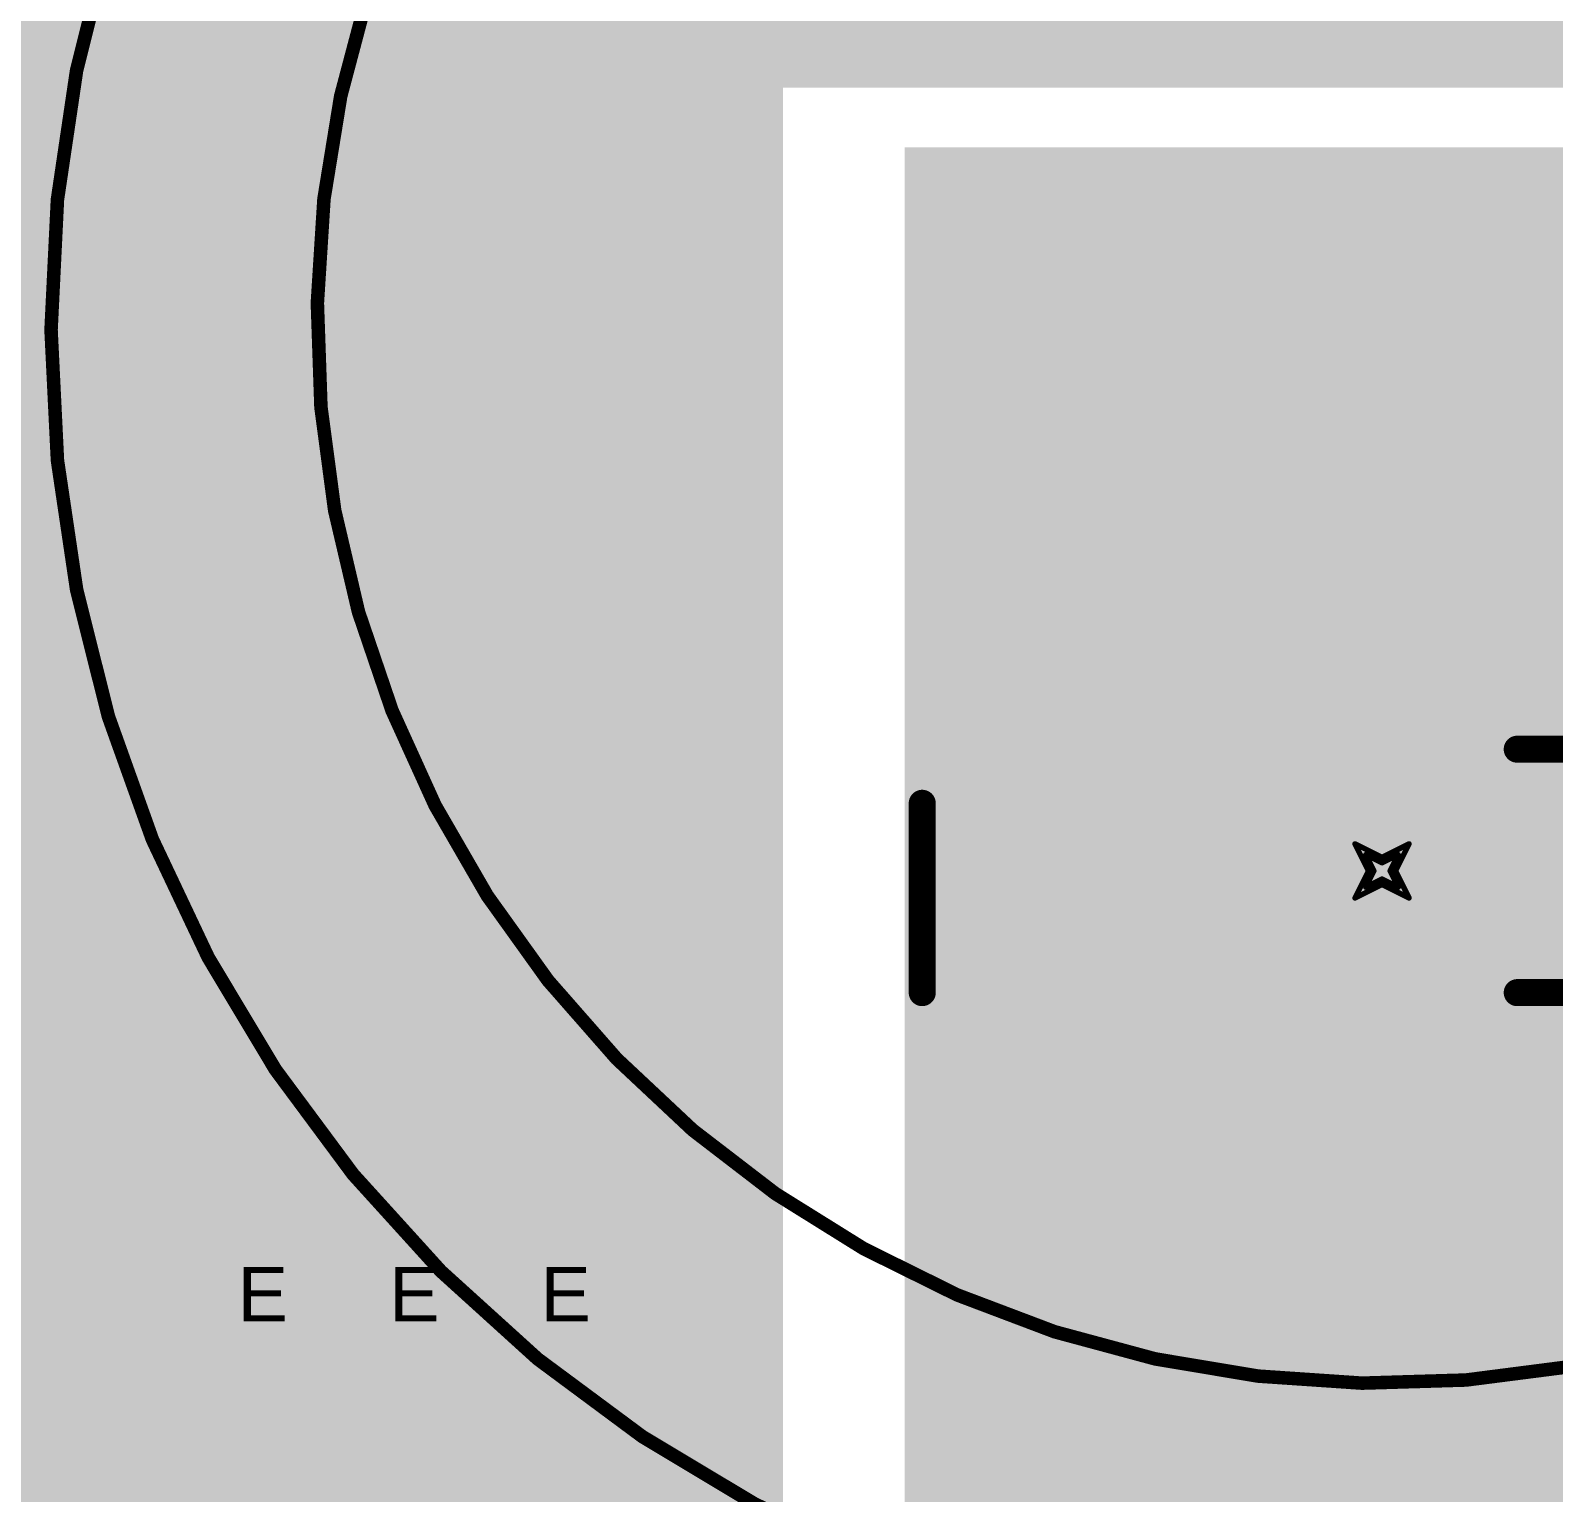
# Model space of a CAD drawing. Header units: inches. Extents: x 68 to 568, y 3 to 460.
# Drawn here: x 185.59 to 199.9, y 58.21 to 71.94 of the extents above; entities that cross this region are included whole.
import ezdxf

# ---------------------------------------------------------------- set-up
doc = ezdxf.new("R2010")
doc.units = ezdxf.units.IN
for name, color, linetype in [('Bottom Layer', 5, 'Continuous'), ('Bottom Solder', 6, 'Continuous'), ('Drill Drawing', 1, 'Continuous'), ('Layer 1', 16, 'Continuous'), ('Layer 2', 76, 'Continuous'), ('Multi-Layer', 9, 'Continuous'), ('Pad Holes', 156, 'Continuous'), ('Top Layer', 1, 'Continuous'), ('Top Overlay', 2, 'Continuous'), ('Top Solder', 216, 'Continuous'), ('Via Holes', 16, 'Continuous')]:
    doc.layers.add(name, color=color, linetype=linetype)
doc.styles.add('Arial', font='', dxfattribs={"height": 0.2})
doc.styles.get('Arial').set_extended_font_data('Arial')

# ---------------------------------------------------------------- blocks, each defined once
blk = doc.blocks.new('KN151M45025_30A_49')
at = {"layer": 'Bottom Layer'}
h = blk.add_hatch(color=5, dxfattribs=at)
edge = h.paths.add_edge_path()
edge.add_arc((4.999989999999999, 0), 1.89999874, 0, 360)
at = {"layer": 'Bottom Solder'}
h = blk.add_hatch(color=6, dxfattribs=at)
edge = h.paths.add_edge_path()
edge.add_arc((4.999989999999999, 0), 1.94999864, 0, 360)
at = {"layer": 'Layer 1'}
h = blk.add_hatch(color=16, dxfattribs=at)
edge = h.paths.add_edge_path()
edge.add_arc((4.999989999999999, 0), 1.89999874, 0, 360)
at = {"layer": 'Layer 2'}
h = blk.add_hatch(color=76, dxfattribs=at)
edge = h.paths.add_edge_path()
edge.add_arc((4.999989999999999, 0), 1.89999874, 0, 360)
at = {"layer": 'Multi-Layer'}
h = blk.add_hatch(color=9, dxfattribs=at)
edge = h.paths.add_edge_path()
edge.add_arc((4.999989999999999, 0), 1.89999874, 0, 360)
at = {"layer": 'Pad Holes'}
h = blk.add_hatch(color=7, dxfattribs=at)
edge = h.paths.add_edge_path()
edge.add_arc((4.999989999999999, 0), 1.1500104, 0, 360)
at = {"layer": 'Top Layer'}
h = blk.add_hatch(color=1, dxfattribs=at)
edge = h.paths.add_edge_path()
edge.add_arc((4.999989999999999, 0), 1.89999874, 0, 360)
at = {"layer": 'Top Overlay'}
blk.add_hatch(color=2, dxfattribs=at).paths.add_polyline_path([(6.14299, 1.27), (3.85699, 1.27), (3.85699, 2.794), (6.14299, 2.794)])
at = {"layer": 'Top Solder'}
h = blk.add_hatch(color=216, dxfattribs=at)
edge = h.paths.add_edge_path()
edge.add_arc((4.999989999999999, 0), 1.94999864, 0, 360)
at = {"layer": 'Top Overlay'}
for points in [[(12.419838, 0, 0.127, 0.127, 1), (-12.579858, 0, 0.127, 0.127, 1)], [(3.79349, 1.27, 0.127, 0.127, 1), (3.92049, 1.27, 0.127, 0.127, 1)], [(6.07949, 1.27, 0.127, 0.127, 1), (6.20649, 1.27, 0.127, 0.127, 1)], [(4.301489999999999, -4.318000000000001, 0.127, 0.127, 1), (4.42849, -4.318000000000001, 0.127, 0.127, 1)], [(6.07949, -4.318000000000001, 0.127, 0.127, 1), (6.20649, -4.318000000000001, 0.127, 0.127, 1)]]:
    blk.add_lwpolyline(points, format="xyseb", close=True, dxfattribs=at)
for points in [[(0.04445762, 9.99744, 0.127, 0.127, -228.200389399901), (-0.13080492, 9.999979999999999, 0.127, 0.127, 0)], [(3.85699, 1.27, 0.254, 0.254, 0), (3.85699, 2.921, 0.254, 0.254, 0)], [(6.14299, 1.27, 0.254, 0.254, 0), (6.14299, 2.921, 0.254, 0.254, 0)], [(6.14299, -4.318000000000001, 0.254, 0.254, 0), (4.36499, -4.318000000000001, 0.254, 0.254, 0)]]:
    blk.add_lwpolyline(points, format="xyseb", dxfattribs=at)

msp = doc.modelspace()

# ---------------------------------------------------------------- hatches: boundary and pattern name
at = {"layer": 'Bottom Layer'}
for points in [[(185.6232, 44.52577328), (192.659, 44.52577328), (192.659, 84.88637328), (185.6232, 84.88637328)], [(185.6232, 71.72917328), (213.3346, 71.72917328), (213.3346, 84.88637328), (185.6232, 84.88637328)], [(188.214, 20.2046332), (192.659, 20.2046332), (192.659, 71.77997328), (188.214, 71.77997328)], [(193.802, 44.52577328), (213.3346, 44.52577328), (213.3346, 70.84017328), (193.802, 70.84017328)]]:
    msp.add_hatch(color=5, dxfattribs=at).paths.add_polyline_path(points)
h = msp.add_hatch(color=5, dxfattribs=at)
edge = h.paths.add_edge_path()
edge.add_arc((187.7568, 60.12137327999999), 0.2999994, 0, 360)
h = msp.add_hatch(color=5, dxfattribs=at)
edge = h.paths.add_edge_path()
edge.add_arc((189.1792, 60.12137327999999), 0.2999994, 0, 360)
h = msp.add_hatch(color=5, dxfattribs=at)
edge = h.paths.add_edge_path()
edge.add_arc((190.6016, 60.12137327999999), 0.2999994, 0, 360)
at = {"layer": 'Bottom Solder'}
h = msp.add_hatch(color=6, dxfattribs=at)
edge = h.paths.add_edge_path()
edge.add_arc((187.7568, 60.12137327999999), 0.4015993999999999, 0, 360)
h = msp.add_hatch(color=6, dxfattribs=at)
edge = h.paths.add_edge_path()
edge.add_arc((189.1792, 60.12137327999999), 0.4015993999999999, 0, 360)
h = msp.add_hatch(color=6, dxfattribs=at)
edge = h.paths.add_edge_path()
edge.add_arc((190.6016, 60.12137327999999), 0.4015993999999999, 0, 360)
at = {"layer": 'Layer 1'}
h = msp.add_hatch(color=16, dxfattribs=at)
edge = h.paths.add_edge_path()
edge.add_arc((187.7568, 60.12137327999999), 0.2999994, 0, 360)
h = msp.add_hatch(color=16, dxfattribs=at)
edge = h.paths.add_edge_path()
edge.add_arc((189.1792, 60.12137327999999), 0.2999994, 0, 360)
h = msp.add_hatch(color=16, dxfattribs=at)
edge = h.paths.add_edge_path()
edge.add_arc((190.6016, 60.12137327999999), 0.2999994, 0, 360)
at = {"layer": 'Layer 2'}
h = msp.add_hatch(color=76, dxfattribs=at)
edge = h.paths.add_edge_path()
edge.add_arc((187.7568, 60.12137327999999), 0.2999994, 0, 360)
h = msp.add_hatch(color=76, dxfattribs=at)
edge = h.paths.add_edge_path()
edge.add_arc((189.1792, 60.12137327999999), 0.2999994, 0, 360)
h = msp.add_hatch(color=76, dxfattribs=at)
edge = h.paths.add_edge_path()
edge.add_arc((190.6016, 60.12137327999999), 0.2999994, 0, 360)
at = {"layer": 'Top Layer'}
for points in [[(219.202, 71.39897327999999), (192.659, 71.39897327999999), (192.659, 54.60957327999999), (167.259, 54.60957327999999), (167.259, 59.23237327999999), (170.5864, 59.23237327999999), (170.5864, 70.02737327999999), (183.4388, 70.02737327999999), (183.4388, 82.47337327999999), (183.4388, 82.47365776), (219.202, 82.47365776)], [(194.33670048, 44.62737328), (205.76670048, 44.62737328), (205.76670048, 70.07817327999999), (194.33670048, 70.07817327999999)]]:
    msp.add_hatch(color=1, dxfattribs=at).paths.add_polyline_path(points)
h = msp.add_hatch(color=1, dxfattribs=at)
edge = h.paths.add_edge_path()
edge.add_arc((187.7568, 60.12137327999999), 0.2999994, 0, 360)
h = msp.add_hatch(color=1, dxfattribs=at)
edge = h.paths.add_edge_path()
edge.add_arc((189.1792, 60.12137327999999), 0.2999994, 0, 360)
h = msp.add_hatch(color=1, dxfattribs=at)
edge = h.paths.add_edge_path()
edge.add_arc((190.6016, 60.12137327999999), 0.2999994, 0, 360)
at = {"layer": 'Top Solder'}
h = msp.add_hatch(color=216, dxfattribs=at)
edge = h.paths.add_edge_path()
edge.add_arc((187.7568, 60.12137327999999), 0.4015993999999999, 0, 360)
h = msp.add_hatch(color=216, dxfattribs=at)
edge = h.paths.add_edge_path()
edge.add_arc((189.1792, 60.12137327999999), 0.4015993999999999, 0, 360)
h = msp.add_hatch(color=216, dxfattribs=at)
edge = h.paths.add_edge_path()
edge.add_arc((190.6016, 60.12137327999999), 0.4015993999999999, 0, 360)
at = {"layer": 'Via Holes'}
h = msp.add_hatch(color=7, dxfattribs=at)
edge = h.paths.add_edge_path()
edge.add_arc((187.7568, 60.12137327999999), 0.1499997, 0, 360)
h = msp.add_hatch(color=7, dxfattribs=at)
edge = h.paths.add_edge_path()
edge.add_arc((189.1792, 60.12137327999999), 0.1499997, 0, 360)
h = msp.add_hatch(color=7, dxfattribs=at)
edge = h.paths.add_edge_path()
edge.add_arc((190.6016, 60.12137327999999), 0.1499997, 0, 360)

# ---------------------------------------------------------------- linework, layer by layer
at = {"layer": 'Drill Drawing'}
for points in [[(198.0303888, 64.29881984000001, 0.0508, 0.0508, 0), (198.2843888, 64.17181984, 0.0508, 0.0508, 0)], [(198.0303888, 64.29881984000001, 0.0508, 0.0508, 0), (198.1573888, 64.04481984, 0.0508, 0.0508, 0)], [(198.2843888, 64.17181984, 0.0508, 0.0508, 0), (198.5383888, 64.29881984000001, 0.0508, 0.0508, 0)], [(198.4113888, 64.04481984, 0.0508, 0.0508, 0), (198.5383888, 64.29881984000001, 0.0508, 0.0508, 0)], [(198.1319888, 64.19721984, 0.0508, 0.0508, 0), (198.2843888, 64.12101984, 0.0508, 0.0508, 0)], [(198.1319888, 64.19721984, 0.0508, 0.0508, 0), (198.2081888, 64.04481984, 0.0508, 0.0508, 0)], [(198.2843888, 64.12101984, 0.0508, 0.0508, 0), (198.4367888, 64.19721984, 0.0508, 0.0508, 0)], [(198.3605888, 64.04481984, 0.0508, 0.0508, 0), (198.4367888, 64.19721984, 0.0508, 0.0508, 0)], [(198.0303888, 63.79081984, 0.0508, 0.0508, 0), (198.1573888, 64.04481984, 0.0508, 0.0508, 0)], [(198.0303888, 63.79081984, 0.0508, 0.0508, 0), (198.2843888, 63.91781984, 0.0508, 0.0508, 0)], [(198.1319888, 63.89241984, 0.0508, 0.0508, 0), (198.2081888, 64.04481984, 0.0508, 0.0508, 0)], [(198.1319888, 63.89241984, 0.0508, 0.0508, 0), (198.2843888, 63.96861984, 0.0508, 0.0508, 0)], [(198.2843888, 63.96861984, 0.0508, 0.0508, 0), (198.4367888, 63.89241984, 0.0508, 0.0508, 0)], [(198.2843888, 63.91781984, 0.0508, 0.0508, 0), (198.5383888, 63.79081984, 0.0508, 0.0508, 0)], [(198.3605888, 64.04481984, 0.0508, 0.0508, 0), (198.4367888, 63.89241984, 0.0508, 0.0508, 0)], [(198.4113888, 64.04481984, 0.0508, 0.0508, 0), (198.5383888, 63.79081984, 0.0508, 0.0508, 0)]]:
    msp.add_lwpolyline(points, format="xyseb", dxfattribs=at)
for points in [[(198.0176888, 64.29881984000001, 0.0254, 0.0254, 1), (198.0430888, 64.29881984000001, 0.0254, 0.0254, 1)], [(198.0176888, 64.29881984000001, 0.0254, 0.0254, 1), (198.0430888, 64.29881984000001, 0.0254, 0.0254, 1)], [(198.5256888, 64.29881984000001, 0.0254, 0.0254, 1), (198.5510888, 64.29881984000001, 0.0254, 0.0254, 1)], [(198.5256888, 64.29881984000001, 0.0254, 0.0254, 1), (198.5510888, 64.29881984000001, 0.0254, 0.0254, 1)], [(198.1192888, 64.19721984, 0.0254, 0.0254, 1), (198.1446888, 64.19721984, 0.0254, 0.0254, 1)], [(198.1192888, 64.19721984, 0.0254, 0.0254, 1), (198.1446888, 64.19721984, 0.0254, 0.0254, 1)], [(198.2716888, 64.17181984, 0.0254, 0.0254, 1), (198.2970888, 64.17181984, 0.0254, 0.0254, 1)], [(198.2716888, 64.17181984, 0.0254, 0.0254, 1), (198.2970888, 64.17181984, 0.0254, 0.0254, 1)], [(198.2716888, 64.12101984, 0.0254, 0.0254, 1), (198.2970888, 64.12101984, 0.0254, 0.0254, 1)], [(198.2716888, 64.12101984, 0.0254, 0.0254, 1), (198.2970888, 64.12101984, 0.0254, 0.0254, 1)], [(198.4240888, 64.19721984, 0.0254, 0.0254, 1), (198.4494888, 64.19721984, 0.0254, 0.0254, 1)], [(198.4240888, 64.19721984, 0.0254, 0.0254, 1), (198.4494888, 64.19721984, 0.0254, 0.0254, 1)], [(198.1446888, 64.04481984, 0.0254, 0.0254, 1), (198.1700888, 64.04481984, 0.0254, 0.0254, 1)], [(198.1446888, 64.04481984, 0.0254, 0.0254, 1), (198.1700888, 64.04481984, 0.0254, 0.0254, 1)], [(198.1954888, 64.04481984, 0.0254, 0.0254, 1), (198.2208888, 64.04481984, 0.0254, 0.0254, 1)], [(198.1954888, 64.04481984, 0.0254, 0.0254, 1), (198.2208888, 64.04481984, 0.0254, 0.0254, 1)], [(198.2716888, 63.96861984, 0.0254, 0.0254, 1), (198.2970888, 63.96861984, 0.0254, 0.0254, 1)], [(198.2716888, 63.96861984, 0.0254, 0.0254, 1), (198.2970888, 63.96861984, 0.0254, 0.0254, 1)], [(198.2716888, 63.91781984, 0.0254, 0.0254, 1), (198.2970888, 63.91781984, 0.0254, 0.0254, 1)], [(198.2716888, 63.91781984, 0.0254, 0.0254, 1), (198.2970888, 63.91781984, 0.0254, 0.0254, 1)], [(198.3478888, 64.04481984, 0.0254, 0.0254, 1), (198.3732888, 64.04481984, 0.0254, 0.0254, 1)], [(198.3478888, 64.04481984, 0.0254, 0.0254, 1), (198.3732888, 64.04481984, 0.0254, 0.0254, 1)], [(198.3986888, 64.04481984, 0.0254, 0.0254, 1), (198.4240888, 64.04481984, 0.0254, 0.0254, 1)], [(198.3986888, 64.04481984, 0.0254, 0.0254, 1), (198.4240888, 64.04481984, 0.0254, 0.0254, 1)], [(198.0176888, 63.79081984, 0.0254, 0.0254, 1), (198.0430888, 63.79081984, 0.0254, 0.0254, 1)], [(198.0176888, 63.79081984, 0.0254, 0.0254, 1), (198.0430888, 63.79081984, 0.0254, 0.0254, 1)], [(198.1192888, 63.89241984, 0.0254, 0.0254, 1), (198.1446888, 63.89241984, 0.0254, 0.0254, 1)], [(198.1192888, 63.89241984, 0.0254, 0.0254, 1), (198.1446888, 63.89241984, 0.0254, 0.0254, 1)], [(198.4240888, 63.89241984, 0.0254, 0.0254, 1), (198.4494888, 63.89241984, 0.0254, 0.0254, 1)], [(198.4240888, 63.89241984, 0.0254, 0.0254, 1), (198.4494888, 63.89241984, 0.0254, 0.0254, 1)], [(198.5256888, 63.79081984, 0.0254, 0.0254, 1), (198.5510888, 63.79081984, 0.0254, 0.0254, 1)], [(198.5256888, 63.79081984, 0.0254, 0.0254, 1), (198.5510888, 63.79081984, 0.0254, 0.0254, 1)]]:
    msp.add_lwpolyline(points, format="xyseb", close=True, dxfattribs=at)

# ---------------------------------------------------------------- block references
at = {"rotation": 270}
msp.add_blockref('KN151M45025_30A_49', (198.2843888, 69.04480984), dxfattribs=at)

# ---------------------------------------------------------------- texts
at = {"layer": 'Drill Drawing', "style": 'Arial'}
for p in [(187.5367217, 59.81665709999999), (188.9591217, 59.81665709999999), (190.3815217, 59.81665709999999)]:
    msp.add_text('E', height=0.508, dxfattribs=at).set_placement(p)

doc.saveas('drawing.dxf')
